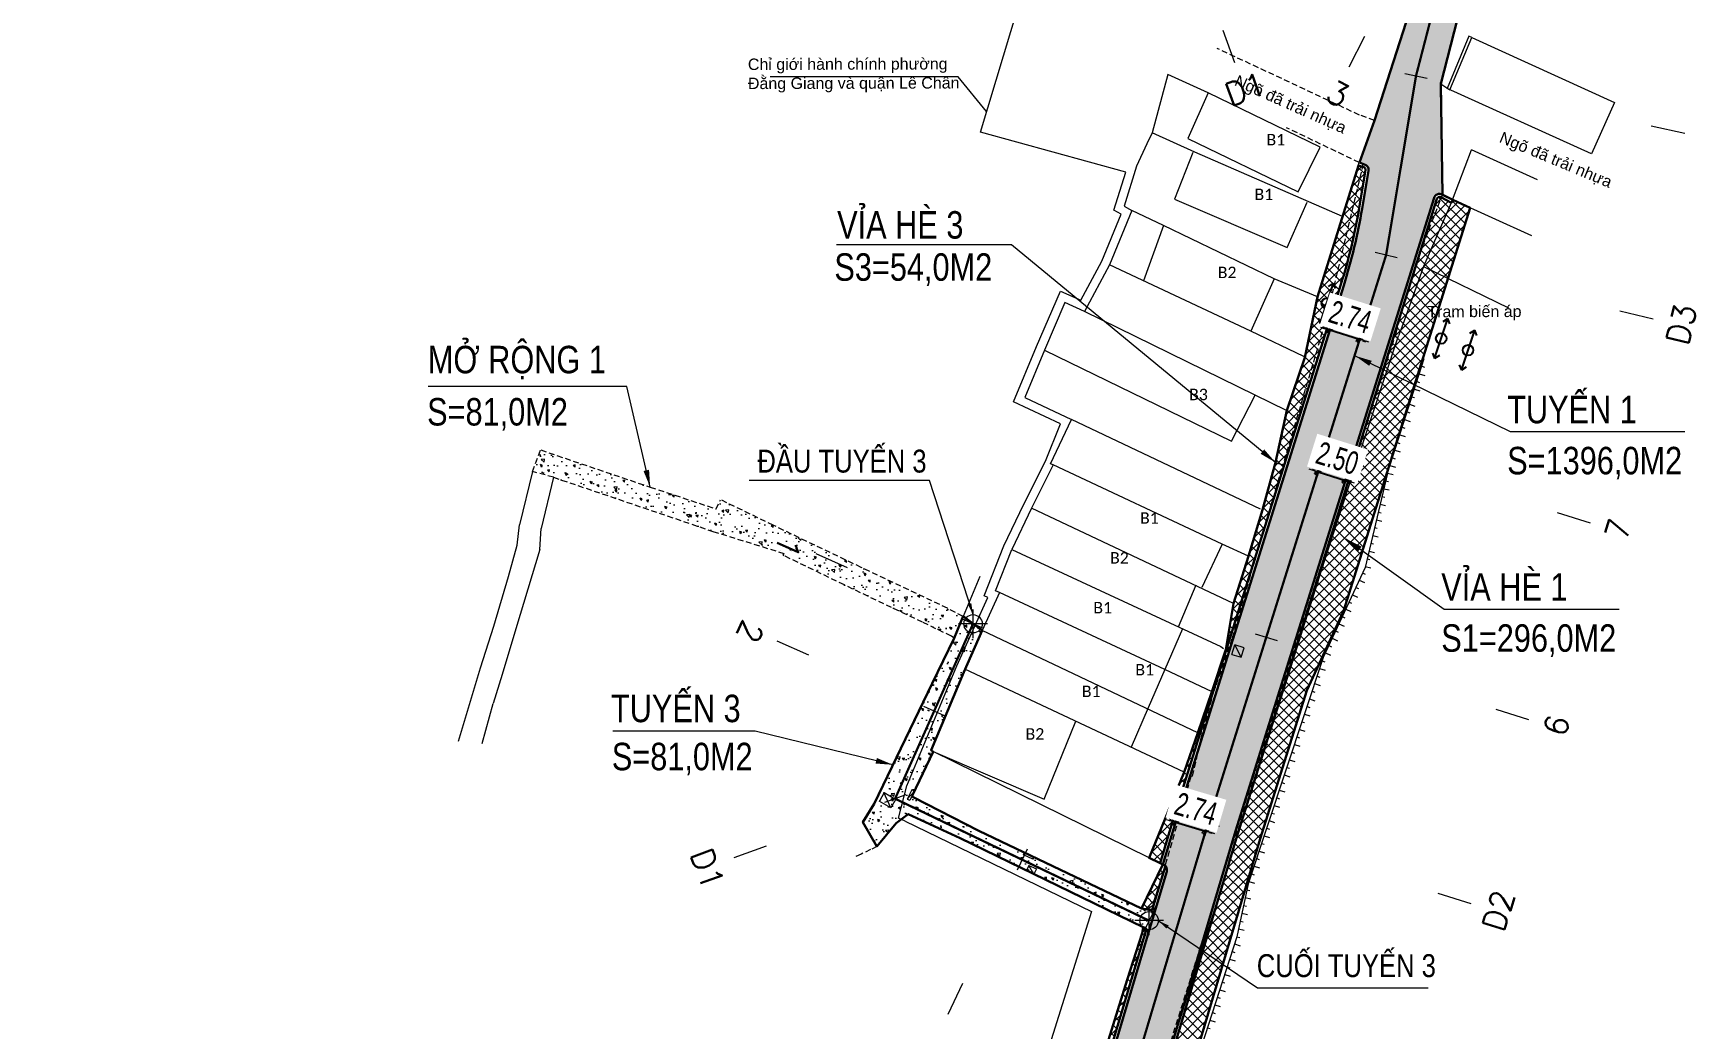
# Model space of a CAD drawing. Header units: metres. Extents: x 596935 to 599449, y 2303977 to 2305782.
# Drawn here: x 599078 to 599223.3, y 2304717.3 to 2304804.3 of the extents above; entities that cross this region are included whole.
import ezdxf

# ---------------------------------------------------------------- set-up
doc = ezdxf.new("R2010")
doc.units = ezdxf.units.M
doc.header["$MEASUREMENT"] = 0
doc.header["$PDMODE"] = 2
doc.header["$PDSIZE"] = 0.1
doc.linetypes.add('CENTERX2', pattern=[4, 2.5, -0.5, 0.5, -0.5])
doc.linetypes.add('HIDDEN', pattern=[0.375, 0.25, -0.125])
for name, color, linetype in [('Diep_Layer8', 8, 'Continuous'), ('duong', 3, 'Continuous'), ('ga', 5, 'Continuous'), ('GHI CHU', 7, 'Continuous'), ('TUYEN', 7, 'Continuous')]:
    doc.layers.add(name, color=color, linetype=linetype)
for name, color, linetype, lineweight in [('LC Dim', 8, 'Continuous', 18), ('LC Hatch', 252, 'Continuous', 9), ('LC Khac', 4, 'Continuous', 9), ('LC MANH DUT', 35, 'HIDDEN', 5), ('LC Net dam 1', 30, 'Continuous', 30), ('LC Text2', 7, 'Continuous', 25), ('Level 10', 7, 'Continuous', 0), ('Level 22', 7, 'Continuous', 0), ('Level 46', 7, 'Continuous', 0)]:
    doc.layers.add(name, color=color, linetype=linetype, lineweight=lineweight)
doc.styles.add('ghi chu', font='arial.ttf')
doc.styles.add('HOATBIF', font='hoatbif.shx', dxfattribs={"width": 0.7})
doc.styles.add('Legend', font='calibri.ttf')
doc.styles.add('T2', font='', dxfattribs={"width": 0.8})
doc.styles.add('TENCOC', font='Vnromanc.shx')
doc.styles.get('T2').set_extended_font_data('.VnArialH')
doc.dimstyles.new('1-100(1-25)', dxfattribs={"dimscale": 25, "dimtxt": 2.5, "dimasz": 0.35, "dimexe": 0.5, "dimexo": 0, "dimgap": 0.8, "dimtad": 1, "dimdec": 0, "dimzin": 0, "dimdsep": 46, "dimtxsty": 'HOATBIF', "dimblk1": 'DOT', "dimblk2": 'DOT', "dimsah": 1, "dimcen": -1, "dimdle": 1, "dimclrd": 256, "dimclre": 256, "dimclrt": 4, "dimadec": 3, "dimazin": 2, "dimtfac": 0.333333, "dimtdec": 0, "dimtix": 1, "dimtmove": 2, "dimatfit": 3, "dimldrblk": 'DOT', "dimfxl": 1, "dimtvp": 0.833333, "dimtolj": 1, "dimtzin": 0, "dimarcsym": 0})
doc.dimstyles.get("Standard").update_dxf_attribs({"dimtxt": 0.18, "dimasz": 0.18, "dimexe": 0.18, "dimexo": 0.0625, "dimgap": 0.09, "dimtad": 0, "dimtih": 1, "dimtoh": 1, "dimdec": 4, "dimzin": 0, "dimdsep": 46, "dimtxsty": 'Standard', "dimcen": 0.09, "dimadec": 0, "dimazin": 0, "dimtfac": 1, "dimtdec": 4, "dimtofl": 0, "dimtmove": 0, "dimatfit": 3, "dimfxl": 1, "dimtolj": 1, "dimtzin": 0, "dimarcsym": 0})
pattern_1 = [(135, (598794.32397, 2304714.68224), (-0.4419417, -0.4419417), []), (225, (598794.32397, 2304714.68224), (0.4419417, -0.4419417), [])]

# ---------------------------------------------------------------- blocks, each defined once
blk = doc.blocks.new('bu lon')
at = {"layer": 'LC Khac', "color": 9}
for p, q in [((0.786, 0), (-0.786, 0)), ((0, -0.786), (0, 0.786))]:
    blk.add_line(p, q, dxfattribs=at)
at = {"layer": 'LC Khac', "color": 7}
blk.add_circle((0, 0), 0.5, dxfattribs=at)
blk = doc.blocks.new('MM')
at = {"layer": 'LC Khac', "xscale": 2.289702860291335, "yscale": 2.289702860291335, "zscale": 2.289702860291335}
blk.add_blockref('bu lon', (0, 0), dxfattribs=at)
blk = doc.blocks.new('dj')
at = {"layer": 'Diep_Layer8', "color": 6}
blk.add_line((598291.76, 2304639.49), (598295.46, 2304639.49), dxfattribs=at)
for points in [[(598292.14, 2304639.81), (598291.76, 2304639.49)], [(598292.14, 2304639.17), (598291.76, 2304639.49)], [(598295.07, 2304639.81), (598295.46, 2304639.49)], [(598295.07, 2304639.17), (598295.46, 2304639.49)]]:
    blk.add_lwpolyline(points, dxfattribs=at)
blk.add_circle((598293.61, 2304639.49), 0.459, dxfattribs=at)
blk = doc.blocks.new('DOT')
at = {"layer": 'LC Dim'}
blk.add_line((-3, 0), (3, 0), dxfattribs=at)
at = {"layer": 'LC Dim', "color": 4}
blk.add_line((-1, -1), (1, 1), dxfattribs=at)
blk.add_lwpolyline([(0.5, 1), (-1, -0.5), (-0.5, -1), (1, 0.5)], close=True, dxfattribs=at)
blk = doc.blocks.new('*D104')
at = {"layer": 'LC Dim', "lineweight": -2, "transparency": 16777216}
for p, q in [((599177.49, 2304735.47), (599177.22, 2304735.55)), ((599177.8, 2304735.54), (599177.64, 2304735.01)), ((599177.75, 2304735.39), (599180.38, 2304734.61)), ((599180.43, 2304734.76), (599180.27, 2304734.23)), ((599180.65, 2304734.53), (599180.92, 2304734.45))]:
    blk.add_line(p, q, dxfattribs=at)
at = {"layer": 'LC Dim', "lineweight": -2, "transparency": 16777216, "xscale": 0.28, "yscale": 0.28, "zscale": 0.28}
for p, rotation in [((599177.75, 2304735.39), 343.4009985848239), ((599180.38, 2304734.61), 163.4009985848239)]:
    blk.add_blockref('DOT', p, dxfattribs=dict(at, rotation=rotation))
at = {"layer": 'LC Dim', "color": 4, "transparency": 16777216, "insert": (599179.54, 2304736.57), "char_height": 2, "attachment_point": 5, "rotation": 343.401, "style": 'HOATBIF', "bg_fill": 3, "box_fill_scale": 1.25, "bg_fill_color": 256, "bg_fill_true_color": 13158600, "bg_fill_transparency": 0}
blk.add_mtext('\\A1;2.74', dxfattribs=at)
at = {"layer": 'Defpoints', "color": 0, "lineweight": 0, "transparency": 16777216}
for p in [(599177.8, 2304735.54), (599180.38, 2304734.61), (599180.43, 2304734.76)]:
    blk.add_point(p, dxfattribs=at)
blk = doc.blocks.new('_Dot')
at = {"color": 0, "linetype": 'ByBlock', "lineweight": -2}
blk.add_line((-0.5, 0), (-1, 0), dxfattribs=at)
at = {"color": 0, "linetype": 'ByBlock', "const_width": 0.5}
blk.add_lwpolyline([(-0.25, 0, 1), (0.25, 0, 1)], format="xyb", close=True, dxfattribs=at)
blk = doc.blocks.new('*D106')
at = {"layer": 'LC Dim', "lineweight": -2, "transparency": 16777216}
for p, q in [((599190.96, 2304778.46), (599190.69, 2304778.54)), ((599191.23, 2304778.38), (599191.11, 2304778)), ((599193.84, 2304777.56), (599191.23, 2304778.38)), ((599193.84, 2304777.56), (599193.72, 2304777.18)), ((599194.11, 2304777.47), (599194.37, 2304777.39))]:
    blk.add_line(p, q, dxfattribs=at)
at = {"layer": 'LC Dim', "lineweight": -2, "transparency": 16777216, "xscale": 0.28, "yscale": 0.28, "zscale": 0.28}
for p, rotation in [((599191.23, 2304778.38), 342.5864618995694), ((599193.84, 2304777.56), 162.5864618995695)]:
    blk.add_blockref('DOT', p, dxfattribs=dict(at, rotation=rotation))
at = {"layer": 'LC Dim', "color": 4, "transparency": 16777216, "insert": (599193.02, 2304779.53), "char_height": 2, "attachment_point": 5, "rotation": 342.5865, "style": 'HOATBIF', "bg_fill": 3, "box_fill_scale": 1.25, "bg_fill_color": 256, "bg_fill_true_color": 13158600, "bg_fill_transparency": 0}
blk.add_mtext('\\A1;2.74', dxfattribs=at)
at = {"layer": 'Defpoints', "color": 0, "lineweight": 0, "transparency": 16777216}
for p in [(599191.23, 2304778.38), (599191.23, 2304778.38), (599193.84, 2304777.56)]:
    blk.add_point(p, dxfattribs=at)
blk = doc.blocks.new('*D107')
at = {"layer": 'LC Dim', "lineweight": -2, "transparency": 16777216}
for p, q in [((599189.95, 2304766.08), (599189.68, 2304766.16)), ((599190.28, 2304766.2), (599190.09, 2304765.61)), ((599190.21, 2304765.99), (599192.6, 2304765.24)), ((599192.66, 2304765.45), (599192.48, 2304764.86)), ((599192.87, 2304765.16), (599193.13, 2304765.08))]:
    blk.add_line(p, q, dxfattribs=at)
at = {"layer": 'LC Dim', "lineweight": -2, "transparency": 16777216, "xscale": 0.28, "yscale": 0.28, "zscale": 0.28}
for p, rotation in [((599190.21, 2304765.99), 342.5864618961781), ((599192.6, 2304765.24), 162.5864618961781)]:
    blk.add_blockref('DOT', p, dxfattribs=dict(at, rotation=rotation))
at = {"layer": 'LC Dim', "color": 4, "transparency": 16777216, "insert": (599191.9, 2304767.18), "char_height": 2, "attachment_point": 5, "rotation": 342.5865, "style": 'HOATBIF', "bg_fill": 3, "box_fill_scale": 1.25, "bg_fill_color": 256, "bg_fill_true_color": 13158600, "bg_fill_transparency": 0}
blk.add_mtext('\\A1;2.50', dxfattribs=at)
at = {"layer": 'Defpoints', "color": 0, "lineweight": 0, "transparency": 16777216}
for p in [(599190.28, 2304766.2), (599192.6, 2304765.24), (599192.66, 2304765.45)]:
    blk.add_point(p, dxfattribs=at)
blk = doc.blocks.new('COCTRENTUYEN')
at = {"layer": 'TUYEN', "color": 2, "lineweight": 0}
for p, q in [((27.65, 160.89), (28.68, 158.07)), ((40.02, 160.34), (38.66, 157.66)), ((43.55, 157.11), (45.51, 156.7)), ((65.07, 152.54), (68.01, 151.92)), ((40.95, 141.5), (42.89, 141.04)), ((62.35, 136.39), (65.26, 135.69)), ((35.88, 125.35), (37.79, 124.75)), ((56.87, 118.77), (59.74, 117.87)), ((6.75, 108.64), (4.92, 109.46)), ((30.49, 108.17), (32.4, 107.58)), ((3.34, 101), (1.52, 101.82)), ((51.49, 101.59), (54.35, 100.69)), ((-0.04, 94.11), (-1.92, 93.43)), ((25.4, 91.95), (27.32, 91.36)), ((10.55, 89.35), (9.68, 87.54)), ((46.44, 85.51), (49.31, 84.63)), ((21.64, 84.02), (20.77, 82.22))]:
    blk.add_line(p, q, dxfattribs=at)
at = {"layer": 'TUYEN', "color": 3, "lineweight": 0}
for p, q in [((-5.13, 113.94), (-7.87, 115.16)), ((-8.53, 106.3), (-11.27, 107.52)), ((-12.24, 89.63), (-15.06, 88.6)), ((4.92, 77.63), (3.62, 74.92))]:
    blk.add_line(p, q, dxfattribs=at)
at = {"layer": 'TUYEN', "color": 1, "linetype": 'CENTERX2', "lineweight": 40, "const_width": 0.2}
blk.add_lwpolyline([(0, 0), (9.33, 34.54), (26.36, 91.65), (41.92, 141.27), (44.53, 156.91), (53.43, 191.27, -0.195591), (64.67, 206.38), (105, 230.82), (130.47, 246.16), (140.63, 251.35), (151.4, 256.94)], format="xyb", dxfattribs=at)
blk.add_lwpolyline([(5.83, 109.05), (-0.98, 93.77), (21.21, 83.12)], dxfattribs=at)
at = {"layer": 'LC MANH DUT', "xscale": 0.6987324145411622, "yscale": 0.6987324145411622, "zscale": 0.6987324145411622, "rotation": 359.999216292062}
for p in [(5.83, 109.05), (21.21, 83.12)]:
    blk.add_blockref('MM', p, dxfattribs=at)
at = {"layer": 'LC Text2', "style": 'T2', "width": 0.8}
for s, rotation, p in [('®Çu tuyÕn 3', 359.9992, (-13.01, 122.26, 0)), ('cuèi tuyÕn 3', 0.0008, (30.62, 78.19, 0))]:
    blk.add_text(s, height=2, rotation=rotation, dxfattribs=at).set_placement(p)
at = {"layer": 'TUYEN', "color": 2, "lineweight": 0, "style": 'TENCOC'}
for s, rotation, p in [('D1', 20.0061, (28.31, 154.21)), ('3', 333.0559, (36.48, 154.85)), ('D3', 76.554, (68.28, 133.25)), ('7', 72.5865, (62.88, 116.18)), ('6', 72.5865, (57.5, 99.05)), ('D2', 72.9937, (52.17, 82.02))]:
    blk.add_text(s, height=2, rotation=rotation, dxfattribs=at).set_placement(p)
at = {"layer": 'TUYEN', "color": 3, "lineweight": 0, "style": 'TENCOC'}
for s, rotation, p in [('1', 245.9737, (-10.89, 116.98)), ('2', 245.9737, (-14.2, 109.55)), ('D1', 290.1681, (-18.92, 88.96))]:
    blk.add_text(s, height=2, rotation=rotation, dxfattribs=at).set_placement(p)
at = {"layer": 'LC Dim', "lineweight": 0}
for points in [[(5.83, 109.85), (2.03, 121.58), (-13.72, 121.58)], [(22.01, 83.12, 0), (30.67, 77.26, 0), (45.59, 77.26, 0)]]:
    blk.add_leader(points, dimstyle='Standard', override={"dimasz": 1, "dimgap": 0.09, "dimtad": 0, "dimdsep": 0, "dimtix": 1, "dimlwd": 0, "dimlwe": 0}, dxfattribs=at)
blk = doc.blocks.new('NENHIENTRANG')
at = {"layer": 'Diep_Layer8', "linetype": 'Continuous', "lineweight": 0}
for p, q in [((-27.91, -30), (-27.43, -30.15)), ((-27.69, -29.33), (-27.45, -29.41)), ((-28.33, -31.33), (-27.86, -31.48)), ((-28.12, -30.66), (-27.88, -30.74)), ((-28.97, -33.33), (-28.73, -33.41)), ((-28.76, -32.66), (-28.28, -32.82)), ((-28.55, -32), (-28.31, -32.07)), ((-29.4, -34.67), (-29.16, -34.74)), ((-29.19, -34), (-28.71, -34.15)), ((-29.83, -36), (-29.59, -36.07)), ((-29.61, -35.33), (-29.14, -35.48)), ((-30.25, -37.33), (-30.01, -37.41)), ((-30.04, -36.67), (-29.56, -36.82)), ((-30.68, -38.67), (-30.19, -38.78)), ((-30.47, -38), (-29.99, -38.15)), ((-31, -40.03), (-30.52, -40.14)), ((-30.84, -39.35), (-30.6, -39.4)), ((-31.49, -42.07), (-31.24, -42.13)), ((-31.33, -41.39), (-30.84, -41.51)), ((-31.16, -40.71), (-30.92, -40.77)), ((-31.81, -43.43), (-31.57, -43.49)), ((-31.65, -42.75), (-31.16, -42.87)), ((-32.13, -44.8), (-31.89, -44.85)), ((-31.97, -44.11), (-31.49, -44.23)), ((-32.46, -46.16), (-32.21, -46.22)), ((-32.29, -45.48), (-31.81, -45.59)), ((-32.86, -47.39), (-32.63, -47.49)), ((-32.62, -46.84), (-32.13, -46.95)), ((-33.74, -49.29), (-33.29, -49.5)), ((-33.45, -48.66), (-33.22, -48.76)), ((-33.15, -48.02), (-32.7, -48.23)), ((-34.33, -50.56), (-33.88, -50.77)), ((-34.04, -49.93), (-33.81, -50.03)), ((-34.92, -51.83), (-34.47, -52.04)), ((-34.63, -51.2), (-34.4, -51.3)), ((-35.81, -53.73), (-35.58, -53.84)), ((-35.51, -53.1), (-35.06, -53.31)), ((-35.22, -52.46), (-34.99, -52.57)), ((-36.39, -55.07), (-36.15, -55.15)), ((-36.1, -54.37), (-35.65, -54.58)), ((-36.83, -56.4), (-36.59, -56.48)), ((-36.61, -55.73), (-36.13, -55.89)), ((-37.27, -57.73), (-37.03, -57.8)), ((-37.05, -57.06), (-36.57, -57.22)), ((-37.71, -59.05), (-37.47, -59.13)), ((-37.49, -58.39), (-37.02, -58.55)), ((-38.15, -60.38), (-37.92, -60.46)), ((-37.93, -59.72), (-37.46, -59.88)), ((-38.81, -62.38), (-38.34, -62.53)), ((-38.59, -61.71), (-38.36, -61.79)), ((-38.37, -61.05), (-37.9, -61.21)), ((-39.26, -63.7), (-38.78, -63.86)), ((-39.03, -63.04), (-38.8, -63.12)), ((-39.7, -65.03), (-39.22, -65.19)), ((-39.48, -64.37), (-39.24, -64.45)), ((-40.14, -66.36), (-39.66, -66.52)), ((-39.92, -65.7), (-39.68, -65.78)), ((-40.58, -67.69), (-40.1, -67.85)), ((-40.36, -67.03), (-40.12, -67.11)), ((-41.24, -69.68), (-41, -69.76)), ((-41.02, -69.02), (-40.55, -69.18)), ((-40.8, -68.36), (-40.56, -68.43)), ((-41.68, -71.01), (-41.45, -71.09)), ((-41.46, -70.35), (-40.99, -70.51)), ((-42.12, -72.34), (-41.89, -72.42)), ((-41.9, -71.68), (-41.43, -71.83)), ((-42.57, -73.67), (-42.33, -73.75)), ((-42.34, -73.01), (-41.87, -73.16)), ((-42.97, -75.07), (-42.72, -75.12)), ((-42.79, -74.33), (-42.31, -74.49)), ((-43.26, -76.44), (-43.01, -76.49)), ((-43.11, -75.75), (-42.62, -75.86)), ((-43.55, -77.81), (-43.3, -77.86)), ((-43.4, -77.12), (-42.91, -77.23)), ((-44.04, -79.79), (-43.56, -79.95)), ((-43.84, -79.18), (-43.59, -79.23)), ((-43.69, -78.49), (-43.2, -78.6)), ((-44.47, -81.12), (-43.99, -81.28)), ((-44.25, -80.46), (-44.01, -80.54)), ((-44.9, -82.46), (-44.42, -82.61)), ((-44.68, -81.79), (-44.44, -81.87)), ((-45.33, -83.79), (-44.85, -83.94)), ((-45.11, -83.12), (-44.88, -83.2)), ((-45.76, -85.12), (-45.29, -85.27)), ((-45.55, -84.45), (-45.31, -84.53)), ((-46.41, -87.12), (-46.17, -87.19)), ((-46.19, -86.45), (-45.72, -86.61)), ((-45.98, -85.79), (-45.74, -85.86))]:
    blk.add_line(p, q, dxfattribs=at)
at = {"layer": 'Diep_Layer8', "linetype": 'Continuous', "lineweight": 0, "flags": 128}
blk.add_lwpolyline([(-30.68, -38.67), (-27.48, -28.67)], dxfattribs=at)
at = {"layer": 'duong', "color": 4, "linetype": 'HIDDEN', "lineweight": 0, "ltscale": 2}
for p, q in [((-23.99, 3.32), (-26.03, -4.66)), ((-29.06, 0.71), (-31.81, -7.88)), ((-33.13, -7.39), (-45.57, -1.57)), ((-25.88, -14.35), (-26.06, -4.56)), ((-33.14, -11.54), (-39.49, -8.51)), ((-31.81, -7.88), (-33.13, -7.39)), ((-32.82, -11.65), (-35.5, -22.97)), ((-28.14, -20.22), (-25.88, -14.35)), ((-29.92, -26.36), (-28.14, -20.22)), ((-35.5, -22.97), (-35.74, -24.18)), ((-35.74, -24.18), (-39.81, -37.95)), ((-105.37, -38.53), (-104.66, -36.65)), ((-104.66, -36.65), (-95.09, -39.89)), ((-103.54, -39.03), (-89.61, -43.76)), ((-43.42, -50.26), (-39.81, -37.95)), ((-95.09, -39.89), (-89.32, -41.8)), ((-89.32, -41.8), (-88.95, -40.99)), ((-84.34, -43.23), (-88.95, -40.99)), ((-76.66, -46.91), (-84.34, -43.23)), ((-89.61, -43.76), (-83.42, -45.68)), ((-83.42, -45.68), (-83.5, -45.83)), ((-83.5, -45.83), (-83.43, -45.87)), ((-78.13, -48.44), (-83.43, -45.87)), ((-69.12, -50.48), (-76.66, -46.91)), ((-71.29, -51.7), (-78.13, -48.44)), ((-67.76, -51.18), (-69.12, -50.48)), ((-44.22, -53.04), (-43.42, -50.26)), ((-68.78, -52.91), (-71.29, -51.7)), ((-67.76, -51.18), (-66.08, -52.43)), ((-70.45, -57.05), (-68.53, -53.09)), ((-68.53, -53.09), (-68.78, -52.91)), ((-66.08, -52.43), (-67.7, -56.04)), ((-45.87, -57.84), (-44.22, -53.04)), ((-67.7, -56.04), (-70.55, -62.86)), ((-75.53, -67.54), (-70.45, -57.05)), ((-46.96, -61.8), (-45.87, -57.84)), ((-47.7, -65.14), (-46.96, -61.8)), ((-70.37, -63), (-72.19, -66.8)), ((-70.55, -62.86), (-70.37, -63)), ((-47.87, -65.18), (-50.07, -72.8)), ((-47.7, -65.14), (-47.87, -65.18)), ((-72.16, -66.91), (-72.19, -66.8)), ((-76.51, -69.15), (-75.53, -67.54)), ((-72.11, -66.98), (-72.16, -66.91)), ((-66.38, -69.91), (-72.11, -66.98)), ((-73.6, -69.24), (-74.37, -70.19)), ((-72.55, -68.45), (-73.6, -69.24)), ((-68, -70.57), (-72.55, -68.45)), ((-74.37, -70.19), (-75.29, -71.28)), ((-52.02, -78.32), (-68, -70.57)), ((-52.16, -76.7), (-66.38, -69.91)), ((-76.67, -71.94), (-77.29, -72.25)), ((-75.84, -71.56), (-76.67, -71.94)), ((-75.29, -71.28), (-75.84, -71.56)), ((-50.07, -72.8), (-51.22, -76.48)), ((-51.22, -76.48), (-51.68, -76.78)), ((-51.75, -78.81), (-52.02, -78.32)), ((-53, -82.69), (-51.75, -78.81)), ((-55.61, -91.39), (-52.96, -82.72))]:
    blk.add_line(p, q, dxfattribs=at)
at = {"layer": 'duong', "linetype": 'Continuous', "lineweight": 0}
for p, q in [((-23.58, -0.5), (-25.46, -5.08)), ((-36.8, -23.26), (-33.14, -11.54)), ((-24.99, -14.81), (-23.35, -10.44)), ((-24.99, -14.81), (-27.53, -20.63)), ((-27.53, -20.63), (-28.93, -24.54)), ((-36.8, -23.26), (-37.9, -28.58)), ((-37.9, -28.58), (-39.49, -33.2)), ((-40.45, -37.75), (-39.49, -33.2)), ((-40.45, -37.75), (-41.61, -41.89)), ((-41.61, -41.89), (-42.83, -45.92)), ((-42.83, -45.92), (-44.13, -50.06)), ((-44.79, -54.07), (-44.13, -50.06)), ((-44.79, -54.07), (-46.01, -57.77)), ((-46.01, -57.77), (-47.26, -61.36)), ((-48.43, -64.78), (-47.26, -61.36)), ((-51.51, -72.28), (-48.43, -64.78))]:
    blk.add_line(p, q, dxfattribs=at)
at = {"layer": 'duong', "color": 4, "linetype": 'Continuous', "lineweight": 0}
for p, q in [((-23.3, -0.63), (-23.58, -0.5)), ((-33.14, -11.54), (-32.82, -11.65)), ((-28.93, -24.54), (-29.34, -25.68)), ((-29.34, -25.68), (-29.73, -26.67)), ((-40.45, -37.75), (-39.81, -37.95)), ((-51.51, -72.28), (-50.3, -72.85)), ((-50.3, -72.85), (-52.16, -76.7)), ((-51.68, -76.78), (-52.16, -76.7))]:
    blk.add_line(p, q, dxfattribs=at)
at = {"layer": 'duong', "color": 4, "linetype": 'HIDDEN', "lineweight": 0, "ltscale": 2, "flags": 128}
for points in [[(-29.92, -26.36), (-33.64, -37.87), (-36.56, -47), (-42.32, -64.94), (-48.07, -83.36), (-56.23, -109.38), (-61.39, -126.9), (-65.46, -142.57), (-69.52, -158.44), (-69.79, -160.52)], [(-103.54, -39.03), (-105.37, -38.53)]]:
    blk.add_lwpolyline(points, dxfattribs=at)
at = {"layer": 'duong', "linetype": 'Continuous', "lineweight": 0, "flags": 128}
for points in [[(-69.51, -160.56), (-69.3, -158.5), (-65.21, -142.66), (-61.2, -126.94), (-55.98, -109.52), (-47.86, -83.41), (-42.09, -65.04), (-36.43, -47.17), (-33.41, -37.86), (-29.73, -26.67)], [(-56.02, -91.27), (-53.42, -82.93), (-52.11, -78.84), (-52.02, -78.32)]]:
    blk.add_lwpolyline(points, dxfattribs=at)
at = {"layer": 'ga', "linetype": 'Continuous', "lineweight": 0}
for p, q in [((-26.03, -4.66), (-25.22, -5.19)), ((-35.61, -24.55), (-35.4, -23.67)), ((-35.61, -24.55), (-34.74, -24.75)), ((-34.74, -24.75), (-34.53, -23.87)), ((-44.28, -54.5), (-44.01, -53.66)), ((-44.28, -54.5), (-43.46, -54.76)), ((-43.46, -54.76), (-43.19, -53.92)), ((-72.63, -67.14), (-72.01, -66.44))]:
    blk.add_line(p, q, dxfattribs=at)
at = {"layer": 'ga', "linetype": 'Continuous', "lineweight": 0, "flags": 128}
for points in [[(-34.53, -23.87), (-35.4, -23.67)], [(-34.74, -24.75), (-35.4, -23.67)], [(-43.19, -53.92), (-44.01, -53.66)], [(-43.46, -54.76), (-44.01, -53.66)], [(-74.64, -66.58), (-75.07, -67.33)], [(-74.07, -67.91), (-74.67, -66.57)], [(-74.64, -66.58), (-73.66, -67.14)], [(-72.24, -66.33), (-72.63, -67.14)], [(-72.18, -66.79), (-72.4, -67.25)], [(-72.01, -66.44), (-72.24, -66.33)], [(-74.07, -67.91), (-75.09, -67.32)], [(-73.64, -67.15), (-74.07, -67.91)], [(-72.63, -67.14), (-72.4, -67.25)], [(-61.65, -72.4), (-62.49, -72.02), (-62.39, -71.81)], [(-61.65, -72.4), (-61.56, -72.21)], [(-62, -72.93), (-62.21, -73.37)], [(-62, -72.93), (-61.35, -73.24)], [(-61.57, -73.69), (-62, -72.93)], [(-61.35, -73.24), (-61.57, -73.69)]]:
    blk.add_lwpolyline(points, dxfattribs=at)
at = {"layer": 'Level 10', "color": 8, "linetype": 'ByBlock', "lineweight": 13}
for p, q in [((-23.3, -0.63), (-10.84, -6.31)), ((-49.87, -3.84), (-51.24, -8.94)), ((-46.36, -5.45), (-49.87, -3.84)), ((-36.56, -10.21), (-46.36, -5.45)), ((-51.71, -9.91), (-52.6, -11.86)), ((-51.24, -8.94), (-51.71, -9.91)), ((-47.5, -10.64), (-51.24, -8.94)), ((-34.61, -16.25), (-47.5, -10.64)), ((-17.56, -13.06), (-23.35, -10.44)), ((-52.6, -11.86), (-53.68, -15.35)), ((-53, -15.73), (-54.97, -20.47)), ((-53.68, -15.35), (-53, -15.73)), ((-50.24, -17.04), (-53, -15.73)), ((-18.07, -17.94), (-24.99, -14.81)), ((-40.58, -21.7), (-50.24, -17.04)), ((-54.97, -20.47), (-57.15, -24.54)), ((-42.61, -26.26), (-54.97, -20.47)), ((-36.8, -23.26), (-40.58, -21.7)), ((-27.53, -20.63), (-20.12, -24.24)), ((-58.86, -23.77), (-60.64, -27.92)), ((-57.15, -24.54), (-58.86, -23.77)), ((-42.24, -31.85), (-57.15, -24.54)), ((-37.99, -28.48), (-42.61, -26.26)), ((-60.64, -27.92), (-62.37, -32.06)), ((-39.49, -33.2), (-42.24, -31.85)), ((-62.37, -32.06), (-58.29, -34)), ((-60.11, -37.85), (-58.29, -34)), ((-41.76, -41.81), (-58.29, -34)), ((-59.88, -37.95), (-61.77, -41.73)), ((-59.88, -37.95), (-60.11, -37.85)), ((-45.11, -44.88), (-59.88, -37.95)), ((-61.77, -41.73), (-63.51, -45.33)), ((-44.13, -50.06), (-61.77, -41.73)), ((-42.83, -45.92), (-45.11, -44.88)), ((-64.93, -48.96), (-63.51, -45.33)), ((-63.51, -45.33), (-45.24, -53.81)), ((-66.29, -47.71), (-67.76, -51.18)), ((-64.57, -49.09), (-66.08, -52.43)), ((-64.57, -49.09), (-64.93, -48.96)), ((-50.13, -55.81), (-64.57, -49.09)), ((-47.26, -61.36), (-66.08, -52.43)), ((-45.24, -53.81), (-45.01, -54)), ((-48.43, -64.78), (-67.6, -55.8)), ((-46.01, -57.77), (-50.13, -55.81)), ((-51.51, -72.28), (-70.37, -63))]:
    blk.add_line(p, q, dxfattribs=at)
at = {"layer": 'Level 10', "color": 8, "linetype": 'ByBlock', "lineweight": 0, "ltscale": 2}
for p, q in [((-46.36, -5.45), (-48.13, -9.43)), ((-48.13, -9.43), (-38.48, -14.1)), ((-47.69, -10.67), (-49.28, -14.73)), ((-38.48, -14.1), (-36.56, -10.21)), ((-49.28, -14.73), (-39.43, -18.97)), ((-39.43, -18.97), (-37.69, -14.99)), ((-50.24, -17.04), (-52, -21.86)), ((-40.58, -21.7), (-42.61, -26.26)), ((-60.64, -27.92), (-44.3, -35.87)), ((-44.3, -35.87), (-42.24, -31.85)), ((-45.11, -44.88), (-46.89, -48.66)), ((-48.95, -52.09), (-47.39, -48.44)), ((-48.59, -52.26), (-50.13, -55.81)), ((-50.13, -55.81), (-51.59, -59.17)), ((-51.59, -59.17), (-53.08, -62.6)), ((-60.68, -67.16), (-57.91, -60.34)), ((-70.37, -63), (-60.68, -67.16))]:
    blk.add_line(p, q, dxfattribs=at)
at = {"layer": 'Level 10', "color": 1, "linetype": 'Continuous', "lineweight": 13, "flags": 128}
for points in [[(-72.83, -69.08), (-73.39, -68.81), (-72.67, -65.98), (-68.29, -55.5), (-66.74, -52.04), (-65.59, -49.52), (-65.91, -49.4), (-64.2, -45.03), (-62.44, -41.39), (-60.57, -37.64), (-59.25, -34.37), (-63.34, -32.43), (-61.33, -27.62), (-59.25, -22.77), (-57.48, -23.57), (-55.65, -20.15), (-53.95, -16.06), (-54.58, -15.71), (-53.55, -12.38), (-66.25, -8.88), (-62.21, 4.49)], [(-72.83, -69.08), (-56.53, -76.95), (-62.77, -96.8), (-58.88, -97.88), (-59.82, -101.37), (-73.65, -97.78), (-81.15, -96), (-96, -92.59), (-103.63, -91.68), (-147.66, -92.83), (-141.06, -119.73), (-121.51, -125.35), (-124.81, -138.67), (-146.71, -145.8), (-148.99, -166.37), (-133.94, -173.9), (-129.32, -176.63), (-128.8, -176.06)]]:
    blk.add_lwpolyline(points, dxfattribs=at)
at = {"layer": 'Level 10', "color": 8, "linetype": 'ByBlock', "lineweight": 13}
for points in [[(-25.22, -5.19), (-23.3, -0.63)], [(-10.84, -6.31), (-12.87, -10.78), (-25.46, -5.08)]]:
    blk.add_lwpolyline(points, dxfattribs=at)
at = {"layer": 'Level 22', "color": 2, "linetype": 'Continuous', "lineweight": 0}
for p, q in [((-105.37, -38.53), (-106.51, -43.18)), ((-103.54, -39.03), (-104.63, -43.51)), ((-106.7, -44.95), (-106.51, -43.18)), ((-104.73, -45.33), (-104.63, -43.51)), ((-107.48, -47.7), (-106.7, -44.95)), ((-104.73, -45.33), (-106.83, -52.28)), ((-108.76, -52.03), (-107.48, -47.7)), ((-109.93, -55.68), (-108.76, -52.03)), ((-106.83, -52.28), (-108.02, -56.27)), ((-111.85, -62.09), (-109.93, -55.68)), ((-108.02, -56.27), (-108.8, -58.79)), ((-109.76, -62.3), (-108.8, -58.79))]:
    blk.add_line(p, q, dxfattribs=at)
at = {"layer": 'Level 46', "color": 8, "linetype": 'Continuous', "lineweight": 0, "flags": 128}
blk.add_lwpolyline([(-30.68, -38.66), (-32.64, -46.91), (-36.29, -54.78), (-42.86, -74.55), (-43.83, -79.17), (-51.27, -102.14), (-56.47, -115.44), (-59.33, -123.92), (-65.46, -150.03)], dxfattribs=at)
at = {"layer": 'Diep_Layer8', "linetype": 'Continuous', "lineweight": 0, "rotation": 71.63617217680701}
for p in [(1998747.62, -1293925.91), (1998757.61, -1293928.98), (1998759.95, -1293930)]:
    blk.add_blockref('dj', p, dxfattribs=at)
at = {"layer": 'GHI CHU', "linetype": 'Continuous', "lineweight": 0, "char_height": 1, "attachment_point": 1, "style": 'ghi chu'}
for s, width, insert, rotation in [('\\pt3;Chỉ giới hành chính phường Đằng Giang và quận Lê Chân', 20.9046, (-86.56, -2.46), 0.1761), ('\\pt3;Ngõ đã trải nhựa', 11.3185, (-43.72, -3.85), 335.9483), ('\\pt3;Ngõ đã trải nhựa', 11.3185, (-20.61, -8.81), 337.3725)]:
    blk.add_mtext_dynamic_manual_height_columns(s, width=width, gutter_width=1, heights=[0], dxfattribs=dict(at, insert=insert, rotation=rotation))
at = {"layer": 'GHI CHU', "color": 2, "linetype": 'Continuous', "lineweight": 0, "insert": (-27.2, -24.06), "char_height": 1, "attachment_point": 1, "rotation": 0.1934, "style": 'ghi chu'}
blk.add_mtext_dynamic_manual_height_columns('\\pt3;Trạm biến áp ', width=19.5036, gutter_width=1, heights=[0], dxfattribs=at)
at = {"layer": 'Level 10', "color": 8, "linetype": 'Continuous', "lineweight": 0, "style": 'Legend'}
for s, p in [('B1', (-41.25, -10.04)), ('B1', (-42.3, -14.82)), ('B2', (-45.51, -21.64)), ('B3', (-48.01, -32.3)), ('B1', (-52.3, -43.09)), ('B2', (-54.92, -46.57)), ('B1', (-56.38, -50.92)), ('B1', (-52.71, -56.34)), ('B1', (-57.38, -58.23)), ('B2', (-62.3, -61.95))]:
    blk.add_text(s, height=1, dxfattribs=at).set_placement(p)
at = {"color": 0, "linetype": 'Continuous', "lineweight": 0}
blk.add_leader([(-65.7, -7.07), (-68.19, -4.05), (-84.61, -4.05)], dimstyle='Standard', override={"dimgap": 0.09, "dimtad": 0, "dimdsep": 0, "dimtix": 1, "dimlwd": 0, "dimlwe": 0}, dxfattribs=at)

msp = doc.modelspace()

# ---------------------------------------------------------------- hatches: boundary and pattern name
at = {"layer": 'Diep_Layer8', "linetype": 'Continuous', "lineweight": 0}
h = msp.add_hatch(dxfattribs=at)
h.set_pattern_fill('ANSI37', color=256, scale=5, angle=90)
h.set_pattern_definition(pattern_1)
h.paths.add_polyline_path([(599176.864, 2304731.563, 0.0858179), (599176.725, 2304731.662), (599176.646, 2304731.7), (599174.794, 2304727.847), (599175.268, 2304727.77), (599175.536, 2304727.726, 0.0934073), (599175.722, 2304727.731)])
h.paths.add_polyline_path([(599177.725, 2304736.201), (599192.198, 2304782.346, 0.0346369), (599193.798, 2304789.04), (599194.349, 2304792.339, 0.3657961), (599194.191, 2304792.606), (599193.733, 2304792.764), (599190.145, 2304781.291), (599189.053, 2304775.973), (599187.463, 2304771.347), (599186.5, 2304766.803), (599185.342, 2304762.663), (599184.123, 2304758.626), (599182.825, 2304754.486), (599182.159, 2304750.484), (599180.939, 2304746.781), (599179.689, 2304743.187), (599178.52, 2304739.77), (599175.443, 2304732.269), (599176.416, 2304731.811)])
h = msp.add_hatch(dxfattribs=at)
h.set_pattern_fill('ANSI37', color=256, scale=5, angle=90)
h.set_pattern_definition(pattern_1)
h.paths.add_polyline_path([(599189.21, 2304746.89), (599192.434, 2304753.829), (599203.482, 2304789.054), (599201.965, 2304789.742), (599201.86, 2304789.503), (599200.924, 2304789.983, 0.4647143), (599200.585, 2304789.841), (599183.233, 2304734.516), (599166.223, 2304677.452), (599157.211, 2304644.112, 0.4743476), (599157.879, 2304643.181), (599159.012, 2304643.109), (599161.638, 2304652.825), (599161.452, 2304653.01), (599161.491, 2304654.517), (599167.625, 2304680.631), (599168.651, 2304683.993), (599176.459, 2304704.79), (599185.146, 2304733.931)])
h = msp.add_hatch(dxfattribs=at)
h.set_pattern_fill('ANSI37', color=256, scale=5, angle=90)
h.set_pattern_definition(pattern_1)
h.paths.add_polyline_path([(599175.223, 2304726.06, 0.0849296), (599175.086, 2304726.158), (599174.93, 2304726.233), (599174.836, 2304725.709), (599173.527, 2304721.62), (599170.93, 2304713.282), (599169.037, 2304707.156), (599167.786, 2304702.279), (599165.79, 2304695.5), (599162.594, 2304683.914), (599162.698, 2304684.041)], flags=17)
at = {"layer": 'LC Hatch', "linetype": 'Continuous', "lineweight": 0}
h = msp.add_hatch(dxfattribs=at)
h.set_pattern_fill('AR-SAND', color=256, scale=0.5, angle=90)
h.set_pattern_definition([(127.5, (598794.324, 2304714.68224), (-0.9634119, -0.0314967), [0, -0.76, 0, -0.85, 0, -0.8125]), (97.5, (598794.324, 2304714.6822), (-1.411073, 0.8848884), [0, -0.41, 0, -0.685, 0, -0.2625]), (57.5, (598794.324, 2304714.06724), (-0.0028295, 1.5570709), [0, -0.25, 0, -0.9, 0, -1.175]), (47.5, (598794.324, 2304714.0672), (-0.4388378, 1.5030633), [0, -0.125, 0, -0.59, 0, -0.675])])
h.paths.add_polyline_path([(599200.922, 2304799.886), (599202.958, 2304807.872), (599203.716, 2304811.059), (599204.51, 2304814.302), (599205.419, 2304818.39), (599206.734, 2304822.932), (599209.335, 2304832.136), (599210.974, 2304838.237), (599212.1, 2304841.026), (599215.16, 2304843.165), (599214.249, 2304844.276), (599217.975, 2304846.845), (599219.291, 2304847.911), (599224.556, 2304851.358), (599229.179, 2304854.255), (599233.152, 2304856.668), (599236.763, 2304858.746), (599240.224, 2304860.903), (599240.374, 2304860.684), (599241.668, 2304861.572), (599245.083, 2304863.818), (599251.846, 2304867.917), (599259.791, 2304872.841), (599266.731, 2304876.896), (599270.482, 2304879.234), (599274.619, 2304881.734), (599281.619, 2304885.731), (599284.394, 2304887.569), (599284.563, 2304887.366), (599288.57, 2304889.811), (599293.304, 2304892.45), (599296.851, 2304894.763), (599299.901, 2304896.386), (599299.045, 2304898.325), (599296.149, 2304896.977), (599283.646, 2304891.556), (599279.472, 2304888.298), (599276.014, 2304886.255), (599272.068, 2304883.962), (599260.274, 2304877.111), (599256.47, 2304874.823), (599252.908, 2304872.797), (599242.515, 2304867.18), (599240.808, 2304866.127), (599229.837, 2304859.128), (599222.946, 2304854.766), (599212.844, 2304848.838), (599211.217, 2304847.534), (599207.475, 2304843.087), (599208.489, 2304842.288), (599208.287, 2304841.821), (599205.733, 2304836.867), (599202.196, 2304821.358), (599200.2, 2304815.335), (599199.717, 2304814.805), (599199.266, 2304812.726), (599199.412, 2304812.572), (599199.543, 2304812.23), (599200.129, 2304811.794), (599197.888, 2304805.26), (599195.138, 2304796.668), (599193.811, 2304793.013), (599194.276, 2304792.851, -0.3657961), (599194.605, 2304792.297), (599194.055, 2304788.997, -0.0346369), (599192.446, 2304782.268), (599177.973, 2304736.125), (599176.653, 2304731.697), (599176.872, 2304731.591), (599176.864, 2304731.563, -0.2741066), (599176.988, 2304731.069), (599176.096, 2304728.077), (599175.347, 2304725.565), (599163.126, 2304684.566), (599161.788, 2304680.087), (599161.79, 2304680.086), (599161.413, 2304678.819), (599151.813, 2304643.303), (599157.863, 2304642.921, -0.4743476), (599156.96, 2304644.18), (599165.972, 2304677.523), (599182.984, 2304734.592), (599200.337, 2304789.919, -0.4647143), (599201.042, 2304790.215), (599201.073, 2304790.199)])
h = msp.add_hatch(dxfattribs=at)
h.set_pattern_fill('AR-CONC', color=256, scale=0.3, angle=90)
h.set_pattern_definition([(140, (599269.524, 2304714.6822), (0.188256, 2.15178), [0.225, -2.475]), (85, (599269.524, 2304714.6822), (-2.256576, -0.416254), [0.18, -1.98]), (190.4514, (599269.5397, 2304714.8616), (-2.06832, 1.735527), [0.19122, -2.103426]), (136.1842, (599268.924, 2304714.6822), (0.49656, 3.201724), [0.3375, -3.7125]), (186.6356, (599268.9653, 2304714.949), (-2.922356, 2.803986), [0.28683, -3.15514]), (81.1842, (599268.924, 2304714.6822), (-2.922356, 2.803986), [0.27, -2.97]), (111, (599269.074, 2304714.9822), (1.207857, 1.790721), [0.225, -2.475]), (56, (599269.074, 2304714.9822), (-2.17545, 0.729946), [0.18, -1.98]), (161.4514, (599269.1746, 2304715.1315), (-0.967593, 2.520667), [0.19122, -2.103426]), (127.5, (599269.524, 2304714.68224), (-0.9986816, 0.0364796), [0, -1.956, 0, -2.01, 0, -1.9875]), (97.5, (599269.524, 2304714.6822), (-1.183235, 0.7892086), [0, -1.146, 0, -1.911, 0, -0.7575]), (57.5, (599269.524, 2304714.01324), (0.0676646, 1.6014673), [0, -0.75, 0, -2.34, 0, -3.105]), (47.5, (599269.524, 2304713.7132), (-0.300315, 1.749559), [0, -0.975, 0, -1.554, 0, -2.205])])
h.paths.add_polyline_path([(599142.605, 2304761.315), (599137.995, 2304763.555), (599137.625, 2304762.745), (599131.855, 2304764.655), (599122.285, 2304767.895), (599121.575, 2304766.015), (599123.405, 2304765.515), (599137.335, 2304760.785), (599143.525, 2304758.865), (599143.445, 2304758.715), (599143.515, 2304758.675), (599148.815, 2304756.105), (599155.655, 2304752.845), (599158.166, 2304751.638), (599158.422, 2304751.461), (599159.195, 2304753.371), (599157.825, 2304754.065), (599150.285, 2304757.635)])
h = msp.add_hatch(dxfattribs=at)
h.set_pattern_fill('AR-CONC', color=256, scale=0.3, angle=90)
h.set_pattern_definition([(140, (598794.324, 2304714.6822), (0.188256, 2.1517805), [0.225, -2.475]), (85, (598794.324, 2304714.6822), (-2.256576, -0.416254), [0.18, -1.98]), (190.45144, (598794.3397, 2304714.8616), (-2.06832, 1.735527), [0.19122, -2.103426]), (136.1842, (598793.724, 2304714.6822), (0.496558, 3.201724), [0.3375, -3.7125]), (186.6356, (598793.7653, 2304714.949), (-2.922356, 2.803986), [0.28683, -3.15514]), (81.1842, (598793.724, 2304714.6822), (-2.922356, 2.803986), [0.27, -2.97]), (111, (598793.874, 2304714.9822), (1.207857, 1.790721), [0.225, -2.475]), (56, (598793.874, 2304714.9822), (-2.17545, 0.729946), [0.18, -1.98]), (161.45144, (598793.9746, 2304715.1315), (-0.967593, 2.520667), [0.19122, -2.103426]), (127.5, (598794.324, 2304714.68224), (-0.9986816, 0.0364796), [0, -1.956, 0, -2.01, 0, -1.9875]), (97.5, (598794.324, 2304714.6822), (-1.183235, 0.7892086), [0, -1.146, 0, -1.911, 0, -0.7575]), (57.5, (598794.324, 2304714.01324), (0.0676646, 1.6014673), [0, -0.75, 0, -2.34, 0, -3.105]), (47.5, (598794.324, 2304713.7132), (-0.300315, 1.7495585), [0, -0.975, 0, -1.554, 0, -2.205])])
h.paths.add_polyline_path([(599154.837, 2304737.572), (599154.787, 2304737.644), (599154.763, 2304737.753), (599156.585, 2304741.545), (599156.403, 2304741.688), (599159.253, 2304748.506), (599160.868, 2304752.124), (599159.195, 2304753.371), (599158.422, 2304751.461), (599156.504, 2304747.501), (599151.419, 2304737.007), (599150.436, 2304735.399), (599151.656, 2304733.272), (599153.347, 2304735.31), (599154.395, 2304736.105), (599158.948, 2304733.982), (599174.93, 2304726.233), (599175.086, 2304726.158, -0.3675937), (599175.347, 2304725.565), (599176.096, 2304728.077, -0.3771708), (599175.536, 2304727.726), (599175.268, 2304727.77), (599174.794, 2304727.847), (599160.574, 2304734.642)])

# ---------------------------------------------------------------- linework, layer by layer
at = {"layer": 'LC Net dam 1', "color": 2}
for points in [[(599202.958, 2304807.872), (599200.922, 2304799.886), (599201.073, 2304790.199), (599201.965, 2304789.742), (599201.965, 2304789.742)], [(599193.811, 2304793.013), (599195.138, 2304796.668), (599197.888, 2304805.26)], [(599176.416, 2304731.811), (599175.443, 2304732.269), (599178.52, 2304739.77), (599179.689, 2304743.187), (599180.939, 2304746.781), (599182.159, 2304750.484), (599182.825, 2304754.486), (599184.123, 2304758.626), (599185.342, 2304762.663), (599186.5, 2304766.803), (599187.463, 2304771.347), (599189.053, 2304775.973), (599190.145, 2304781.291), (599193.733, 2304792.764)], [(599174.93, 2304726.233), (599158.948, 2304733.982), (599154.395, 2304736.105), (599153.347, 2304735.31), (599151.656, 2304733.272), (599150.436, 2304735.399), (599151.419, 2304737.007), (599156.504, 2304747.501), (599158.422, 2304751.461), (599159.195, 2304753.371), (599160.868, 2304752.124), (599159.253, 2304748.506), (599156.403, 2304741.688), (599156.585, 2304741.545), (599154.763, 2304737.753), (599154.787, 2304737.644), (599154.837, 2304737.572), (599160.574, 2304734.642), (599174.794, 2304727.847), (599175.268, 2304727.77)], [(599175.722, 2304727.731), (599176.864, 2304731.563)], [(599176.096, 2304728.077), (599175.347, 2304725.565)], [(599174.93, 2304726.233), (599174.836, 2304725.709), (599173.527, 2304721.62), (599170.93, 2304713.282), (599169.037, 2304707.156), (599167.786, 2304702.279), (599165.79, 2304695.5), (599162.594, 2304683.914), (599162.698, 2304684.041)], [(599162.698, 2304684.041), (599175.223, 2304726.06)]]:
    msp.add_lwpolyline(points, dxfattribs=at)
for points in [[(599176.416, 2304731.811), (599177.725, 2304736.201), (599192.198, 2304782.346, 0.0346369), (599193.798, 2304789.04), (599194.349, 2304792.339, 0.3657961), (599194.191, 2304792.606), (599193.733, 2304792.764)], [(599176.653, 2304731.697), (599177.973, 2304736.125), (599192.446, 2304782.268, 0.0346369), (599194.055, 2304788.997), (599194.605, 2304792.297, 0.3657961), (599194.276, 2304792.851), (599193.811, 2304793.013)], [(599175.268, 2304727.77), (599174.794, 2304727.847), (599176.646, 2304731.7), (599176.725, 2304731.662, -0.0858179), (599176.864, 2304731.563, 3.4308837)], [(599175.268, 2304727.77), (599175.536, 2304727.726, 0.3771708), (599176.096, 2304728.077), (599176.988, 2304731.069, 0.368595), (599176.725, 2304731.662), (599176.416, 2304731.811)], [(599163.126, 2304684.566), (599175.347, 2304725.565, 0.3675937), (599175.086, 2304726.158), (599174.93, 2304726.233)]]:
    msp.add_lwpolyline(points, format="xyb", dxfattribs=at)
at = {"layer": 'LC Net dam 1', "color": 2, "flags": 128}
for points in [[(599201.965, 2304789.742), (599201.042, 2304790.215, 0.4647143), (599200.337, 2304789.919), (599182.984, 2304734.592), (599165.972, 2304677.523), (599156.96, 2304644.18, 0.4743476), (599157.863, 2304642.921), (599161.688, 2304642.679)], [(599201.86, 2304789.503), (599200.924, 2304789.983, 0.4647143), (599200.585, 2304789.841), (599183.233, 2304734.516), (599166.223, 2304677.452), (599157.211, 2304644.112, 0.4743476), (599157.879, 2304643.181), (599160.55, 2304643.012)]]:
    msp.add_lwpolyline(points, format="xyb", dxfattribs=at)
for points in [[(599203.482, 2304789.054), (599192.434, 2304753.829), (599189.21, 2304746.89), (599185.146, 2304733.931), (599176.459, 2304704.79), (599168.651, 2304683.993), (599167.625, 2304680.631), (599161.491, 2304654.517), (599161.452, 2304653.01), (599161.638, 2304652.825), (599159.012, 2304643.109)], [(599201.86, 2304789.503), (599201.965, 2304789.742)], [(599203.482, 2304789.054), (599201.965, 2304789.742)]]:
    msp.add_lwpolyline(points, dxfattribs=at)

# ---------------------------------------------------------------- block references
at = {"layer": 'LC Net dam 1', "linetype": 'Continuous', "lineweight": 0}
msp.add_blockref('NENHIENTRANG', (599226.95, 2304804.55), dxfattribs=at)
at = {"layer": 'LC Text2', "linetype": 'Continuous', "lineweight": 0}
msp.add_blockref('COCTRENTUYEN', (599154.233, 2304643.669), dxfattribs=at)

# ---------------------------------------------------------------- texts
at = {"layer": 'LC Text2', "style": 'T2', "width": 0.8}
for s, rotation, p in [('vØa hÌ 3', 0, (599148.191, 2304786.364, 0)), ('s3=54,0m2', 0, (599147.947, 2304782.681, 0)), ('më réng 1', 0, (599112.429, 2304774.599)), ('tuyÕn 1', 360, (599206.727, 2304770.233, 0)), ('s=81,0m2', 0, (599112.368, 2304770.038)), ('s=1396,0m2', 360, (599206.727, 2304765.775, 0)), ('vØa hÌ 1', 360, (599200.97, 2304754.733, 0)), ('s1=296,0m2', 360, (599200.97, 2304750.275, 0)), ('tuyÕn 3', 0, (599128.432, 2304744.126)), ('s=81,0m2', 0, (599128.506, 2304739.926))]:
    msp.add_text(s, height=2.4, rotation=rotation, dxfattribs=at).set_placement(p)

# ---------------------------------------------------------------- leaders
at = {"layer": 'LC Dim', "linetype": 'Continuous', "lineweight": 0}
for points in [[(599186.5, 2304766.803), (599163.422, 2304785.812), (599148.146, 2304785.812)], [(599193.442, 2304776.125), (599206.983, 2304769.503), (599222.258, 2304769.503)], [(599131.855, 2304764.655, 0), (599129.823, 2304773.445, 0), (599112.455, 2304773.445, 0)], [(599192.646, 2304760.133), (599201.225, 2304754.003), (599216.501, 2304754.003)], [(599153.064, 2304740.402, 0), (599141.014, 2304743.333, 0), (599128.593, 2304743.333, 0)]]:
    msp.add_leader(points, dimstyle='Standard', override={"dimtxt": 0.5, "dimasz": 1.5, "dimgap": 0.09, "dimtad": 0, "dimdec": 2, "dimdsep": 0, "dimtdec": 2, "dimtix": 1, "dimlwd": 0, "dimlwe": 0}, dxfattribs=at)

# ---------------------------------------------------------------- next in the draw order: dimensions: what is measured, and where the dimension line sits
at = {"layer": 'LC Dim', "color": 2}
for p1, p2, distance, picture, middle in [((599193.84, 2304777.557), (599191.225, 2304778.377), 0, '*D106', (599193.023, 2304779.532)), ((599190.277, 2304766.197), (599192.662, 2304765.448), -0.214, '*D107', (599191.896, 2304767.183)), ((599177.799, 2304735.542), (599180.425, 2304734.759), -0.156, '*D104', (599179.536, 2304736.572))]:
    dim = msp.add_aligned_dim(p1=p1, p2=p2, distance=distance, dimstyle='1-100(1-25)', override={"dimscale": 0.8, "dimdec": 2, "dimfxl": 2, "dimtfill": 1, "dimarcsym": 1}, dxfattribs=at)
    dim.commit()
    dim.dimension.update_dxf_attribs({"geometry": picture, "text_midpoint": middle})

doc.saveas('drawing.dxf')
